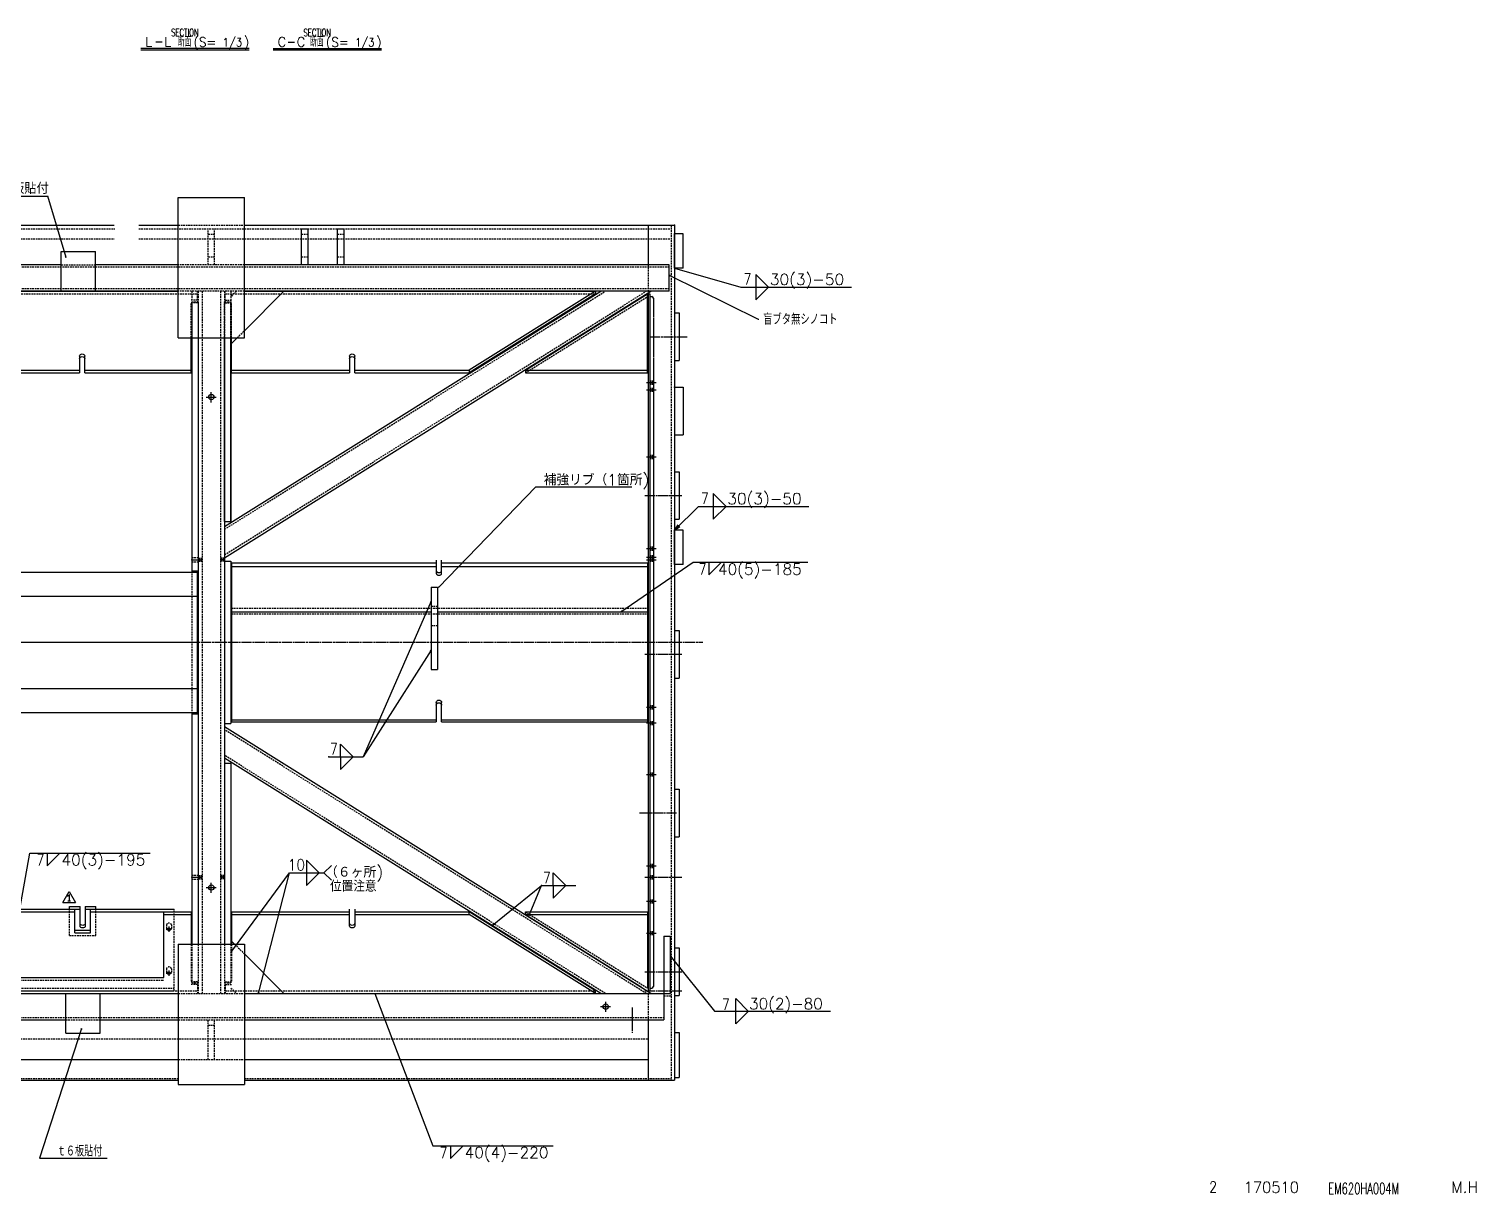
# Model space of a CAD drawing. Header units: inches. Extents: x -3285 to 2472, y -2323 to 2240.
# Drawn here: x -261 to 2472, y -2323 to -121 of the extents above; entities that cross this region are included whole.
import ezdxf
from ezdxf.enums import TextEntityAlignment as Align

# ---------------------------------------------------------------- set-up
doc = ezdxf.new("R2010")
doc.units = ezdxf.units.IN
doc.header["$MEASUREMENT"] = 0
for name, pattern in [('CENTERLINE', [25.4, 19.05, -1.5875, 3.175, -1.5875]), ('DASHED', [4.7625, 3.175, -1.5875]), ('SOLID', [0])]:
    doc.linetypes.add(name, pattern=pattern)
for name, color, linetype in [('0$C$L0$V_1_', 7, 'SOLID'), ('0$C$L0$V_DRAWING', 7, 'SOLID'), ('0$C$L0$V_PV', 7, 'SOLID'), ('Layer11$C$L11$V_DRAWING', 52, 'SOLID'), ('Layer11$C$L11$V_PV', 52, 'SOLID'), ('Layer12$C$L12$V_PV', 52, 'SOLID'), ('Layer13$C$L13$V_PV', 52, 'SOLID'), ('Layer21$C$L21$V_DRAWING', 2, 'SOLID'), ('Layer21$C$L21$V_PV', 2, 'SOLID'), ('Layer31$C$L31$V_DRAWING', 2, 'SOLID'), ('Layer8$C$L8$V_1_', 40, 'SOLID'), ('Layer8$C$L8$V_DRAWING', 40, 'SOLID'), ('Layer8$C$L8$V_PV', 40, 'SOLID')]:
    doc.layers.add(name, color=color, linetype=linetype)
doc.styles.add('CADRASTD', font='txt', dxfattribs={"bigfont": 'bigfont'})
doc.dimstyles.new('DIM2', dxfattribs={"dimtxt": 0.156, "dimasz": 2, "dimexe": 0, "dimexo": 0, "dimgap": 0.078, "dimtad": 3, "dimzin": 0, "dimdsep": 46, "dimtxsty": 'CADRASTD', "dimblk": 'CADRA_ARROW22_5OPEN', "dimblk1": 'CADRA_ARROW22_5OPEN', "dimblk2": 'CADRA_ARROW22_5OPEN', "dimcen": 0.09, "dimaunit": 1, "dimadec": 17154, "dimazin": 0, "dimtfac": 1, "dimtofl": 0, "dimtmove": 0, "dimatfit": 3, "dimldrblk": 'CADRA_ARROW22_5OPEN', "dimfxl": 1, "dimtolj": 1, "dimtzin": 0, "dimarcsym": 0})

# ---------------------------------------------------------------- blocks, each defined once
blk = doc.blocks.new('TAB102_SYM001')
at = {"layer": 'Layer11$C$L11$V_DRAWING'}
for p, q in [((1.58, 0.53), (2.46, 0.53)), ((2.08, 0.53), (2.08, 2.53))]:
    blk.add_line(p, q, dxfattribs=at)
at = {"layer": 'Layer21$C$L21$V_DRAWING'}
for p, q in [((0, 0), (2, 3.46)), ((0, 0), (4, 0)), ((1.49, 1.93), (2.08, 2.53)), ((2, 3.46), (4, 0))]:
    blk.add_line(p, q, dxfattribs=at)
blk = doc.blocks.new('BLOCK14')
at = {"layer": '0$C$L0$V_DRAWING'}
for p in [(0, 0), (0, 0), (1, 0)]:
    blk.add_point(p, dxfattribs=at)
at = {"layer": 'Layer12$C$L12$V_PV', "color": 4, "linetype": 'DASHED'}
for p, q in [((0, 4), (12, 4)), ((12, 3), (19.6, 3)), ((12, 2.4), (19.6, 2.4)), ((0, -4), (12, -4)), ((12, -2.4), (19.6, -2.4)), ((12, -3), (19.6, -3))]:
    blk.add_line(p, q, dxfattribs=at)
at = {"layer": 'Layer13$C$L13$V_PV', "color": 4, "linetype": 'CENTERLINE'}
blk.add_line((0, 0), (19.6, 0), dxfattribs=at)
blk = doc.blocks.new('BLOCK13')
at = {"layer": '0$C$L0$V_DRAWING'}
for p in [(0, 0), (0, 0, 443.9), (1, 0, 443.9)]:
    blk.add_point(p, dxfattribs=at)
at = {"layer": 'Layer12$C$L12$V_PV', "color": 4, "linetype": 'DASHED'}
for p, q in [((-1045, 446.9), (-1037.4, 446.9)), ((-1045, 446.3), (-1037.4, 446.3)), ((-1045, 441.5), (-1037.4, 441.5)), ((-1045, 440.9), (-1037.4, 440.9)), ((-995, 446.9), (-1002.6, 446.9)), ((-995, 446.3), (-1002.6, 446.3)), ((-995, 441.5), (-1002.6, 441.5)), ((-995, 440.9), (-1002.6, 440.9)), ((485, 446.9), (477.4, 446.9)), ((485, 446.3), (477.4, 446.3)), ((485, 441.5), (477.4, 441.5)), ((485, 440.9), (477.4, 440.9)), ((-1045, -153.1), (-1037.4, -153.1)), ((-1045, -153.7), (-1037.4, -153.7)), ((-1045, -158.5), (-1037.4, -158.5)), ((-1045, -159.1), (-1037.4, -159.1)), ((-995, -153.1), (-1002.6, -153.1)), ((-995, -153.7), (-1002.6, -153.7)), ((-995, -158.5), (-1002.6, -158.5)), ((-995, -159.1), (-1002.6, -159.1)), ((485, -153.1), (477.4, -153.1)), ((485, -153.7), (477.4, -153.7)), ((485, -158.5), (477.4, -158.5)), ((485, -159.1), (477.4, -159.1))]:
    blk.add_line(p, q, dxfattribs=at)
at = {"layer": 'Layer13$C$L13$V_PV', "color": 4, "linetype": 'CENTERLINE'}
for p, q in [((-1045, 443.9), (-1037.4, 443.9)), ((-995, 443.9), (-1002.6, 443.9)), ((485, 443.9), (477.4, 443.9)), ((-1045, -156.1), (-1037.4, -156.1)), ((-995, -156.1), (-1002.6, -156.1)), ((485, -156.1), (477.4, -156.1))]:
    blk.add_line(p, q, dxfattribs=at)
at = {"layer": '0$C$L0$V_DRAWING'}
for p in [(-62, 443.9), (-62, -156.1)]:
    blk.add_blockref('BLOCK14', p, dxfattribs=at)
at = {"layer": '0$C$L0$V_DRAWING', "rotation": 180.0000000000004}
for p in [(12, 443.9), (12, -156.1)]:
    blk.add_blockref('BLOCK14', p, dxfattribs=at)
at = {"layer": '0$C$L0$V_DRAWING', "yscale": -1}
for p in [(423, 443.9), (423, -156.1)]:
    blk.add_blockref('BLOCK14', p, dxfattribs=at)
blk = doc.blocks.new('CADRA_ARROW22_5OPEN')
at = {"layer": 'Layer8$C$L8$V_DRAWING', "color": 6}
for q in [(-1, 0.2), (-1, -0.2), (-1, 0)]:
    blk.add_line((0, 0), q, dxfattribs=at)
blk = doc.blocks.new('BLOCK44')
at = {"layer": '0$C$L0$V_DRAWING'}
blk.add_point((0, 0), dxfattribs=at)
blk.add_point((0, 0), dxfattribs=at)
blk.add_point((0, 0), dxfattribs=at)
blk.add_point((0, 0), dxfattribs=at)
at = {"layer": 'Layer11$C$L11$V_DRAWING', "color": 52}
blk.add_line((0, 0), (10.81, 0), dxfattribs=at)
at = {"layer": 'Layer21$C$L21$V_DRAWING'}
for p, q in [((3.66, 0), (3.66, 4)), ((7.66, 0), (3.66, 4)), ((3.66, 0), (3.66, -4)), ((7.66, 0), (3.66, -4))]:
    blk.add_line(p, q, dxfattribs=at)
at = {"layer": 'Layer8$C$L8$V_DRAWING', "color": 40, "style": 'CADRASTD', "width": 0.857143}
blk.add_text('7', height=3.5, dxfattribs=at).set_placement((0.45, 0.76), (2.85, 0.76), align=Align.FIT)
blk = doc.blocks.new('BLOCK49')
at = {"layer": '0$C$L0$V_DRAWING', "color": 4}
for p, q in [((544.9, 26.6), (544.9, 0)), ((554.9, 0), (554.9, 26.6)), ((1431.1, 26.6), (1431.1, 0)), ((1441.1, 0), (1441.1, 26.6)), ((2026, 26.6), (2026, -5)), ((2036, -5), (2036, 26.6)), ((2535, 26.6), (2535, 0)), ((2545, 0), (2545, 26.6)), ((318, -359.1), (318, -390.6)), ((328, -390.6), (328, -359.1)), ((1178.8, -390.6), (1178.8, -359.1)), ((1188.8, -359.1), (1188.8, -390.6)), ((2699, -390.6), (2699, -359.1)), ((2709, -359.1), (2709, -390.6)), ((302, -639.3), (302, -659.2)), ((312, -659.2), (312, -639.3)), ((1163, -659.2), (1163, -639.3)), ((1173, -639.3), (1173, -659.2)), ((2699, -659.2), (2699, -639.3)), ((2709, -639.3), (2709, -659.2)), ((545, -1045.1), (545, -1018.5)), ((555, -1018.5), (555, -1045.1)), ((1416, -1045.1), (1416, -1018.5)), ((1426, -1018.5), (1426, -1045.1)), ((2025, -1045.1), (2025, -1018.5)), ((2035, -1018.5), (2035, -1045.1)), ((2535, -1045.1), (2535, -1018.5)), ((2545, -1018.5), (2545, -1045.1))]:
    blk.add_line(p, q, dxfattribs=at)
for points in [[(302, -639.3), (302.1, -638.6), (302.4, -638), (302.8, -637.4), (303.5, -636.9), (304.2, -636.5), (305.1, -636.2), (306, -636), (307, -635.9)], [(307, -635.9), (308, -636), (308.9, -636.2), (309.8, -636.5), (310.5, -636.9), (311.2, -637.4), (311.6, -638), (311.9, -638.6), (312, -639.3)], [(1163, -639.3), (1163.1, -638.6), (1163.4, -638), (1163.8, -637.4), (1164.5, -636.9), (1165.2, -636.5), (1166.1, -636.2), (1167, -636), (1168, -635.9)], [(1168, -635.9), (1169, -636), (1169.9, -636.2), (1170.8, -636.5), (1171.5, -636.9), (1172.2, -637.4), (1172.6, -638), (1172.9, -638.6), (1173, -639.3)], [(2699, -639.3), (2699.1, -638.6), (2699.4, -638), (2699.8, -637.4), (2700.5, -636.9), (2701.2, -636.5), (2702.1, -636.2), (2703, -636), (2704, -635.9)], [(2704, -635.9), (2705, -636), (2705.9, -636.2), (2706.8, -636.5), (2707.5, -636.9), (2708.2, -637.4), (2708.6, -638), (2708.9, -638.6), (2709, -639.3)]]:
    blk.add_lwpolyline(points, dxfattribs=at)
for centre, radius, start, end in [((549.5, 26.1), 4.63, 85.1503, 174.1449), ((550.3, 26.1), 4.63, 5.8523, 94.8525), ((1435.7, 26.1), 4.63, 85.1497, 174.1455), ((1436.5, 26.1), 4.63, 5.8545, 94.8503), ((2030.6, 26.1), 4.63, 85.1497, 174.1455), ((2031.4, 26.1), 4.63, 5.8545, 94.8503), ((2539.6, 26.1), 4.63, 85.1493, 174.1459), ((2540.4, 26.1), 4.63, 5.8541, 94.8508), ((322.8, -390.3), 4.78, 183.0695, 272.7741), ((323.2, -390.3), 4.78, 267.2273, 356.9277), ((1183.5, -390.3), 4.78, 183.0723, 272.7727), ((1184, -390.3), 4.78, 267.2273, 356.9277), ((2703.8, -390.3), 4.78, 183.0719, 272.7731), ((2704.2, -390.3), 4.78, 267.2268, 356.9282), ((549.6, -1044.6), 4.63, 185.8558, 274.848), ((550.4, -1044.6), 4.63, 265.1491, 354.147), ((1420.6, -1044.6), 4.63, 185.8555, 274.8483), ((1421.4, -1044.6), 4.63, 265.151, 354.1444), ((2029.6, -1044.6), 4.63, 185.8547, 274.8492), ((2030.4, -1044.6), 4.63, 265.1508, 354.1453), ((2539.6, -1044.6), 4.63, 185.8549, 274.849), ((2540.4, -1044.6), 4.63, 265.1508, 354.1451)]:
    blk.add_arc(centre, radius, start, end, dxfattribs=at)
at = {"layer": '0$C$L0$V_DRAWING'}
blk.add_point((0, 0), dxfattribs=at)
blk = doc.blocks.new('BLOCK48')
at = {"layer": '0$C$L0$V_DRAWING'}
for p in [(0, 0), (0, 0), (1, 0), (1, 0)]:
    blk.add_point(p, dxfattribs=at)
at = {"layer": 'Layer11$C$L11$V_DRAWING', "color": 6}
for centre in [(-105, -542.4), (-105, -625.3)]:
    blk.add_ellipse(centre, major_axis=(3, 0), ratio=0.828308, dxfattribs=at)
at = {"layer": 'Layer12$C$L12$V_PV', "color": 6, "linetype": 'DASHED'}
for p, q in [((-484, 658.5), (-51, 658.5)), ((-51, 641.9), (-51, 663.5)), ((1, 641.9), (1, 663.5)), ((1, 658.5), (700.8, 658.5)), ((-51, 646.9), (-63, 646.9)), ((-63, 575.5), (-63, 641.9)), ((-51, 641.9), (-63, 641.9)), ((-62, 643.5), (-62, 575.5)), ((-62, 643.5), (-50, 643.5)), ((-50, 643.5), (-50, 575.5)), ((0, 575.5), (0, 643.5)), ((0, 643.5), (12, 643.5)), ((1, 646.9), (13, 646.9)), ((1, 641.9), (13, 641.9)), ((12, 575.5), (12, 643.5)), ((13, 575.5), (13, 641.9)), ((568.3, 509.3), (799, 653.5)), ((810, 617.5), (810, 613)), ((810, 542), (810, 537.5)), ((-62, 135), (-62, -135)), ((13, 64.5), (799, 64.5)), ((390, 68.6), (402, 68.6)), ((13, 53.9), (799, 53.9)), ((390, 32), (402, 32)), ((-95, -658.5), (-95, -504.2)), ((568.3, -509.3), (799, -653.5)), ((-109.5, -533.9), (-109.5, -540.8)), ((-100.5, -533.9), (-100.5, -540.8)), ((-63, -570.5), (-63, -641.9)), ((-62, -570.5), (-62, -643.5)), ((-50, -570.5), (-50, -643.5)), ((0, -570.5), (0, -643.5)), ((12, -570.5), (12, -643.5)), ((13, -570.5), (13, -641.9)), ((-109.5, -616.8), (-109.5, -623.7)), ((-100.5, -616.8), (-100.5, -623.7)), ((-440, -653.4), (-95, -653.4)), ((-420, -638.6), (-115, -638.6)), ((-51, -641.9), (-63, -641.9)), ((-51, -646.9), (-63, -646.9)), ((-62, -643.5), (-50, -643.5)), ((-51, -641.9), (-51, -663.5)), ((0, -643.5), (12, -643.5)), ((1, -641.9), (13, -641.9)), ((1, -641.9), (1, -663.5)), ((1, -646.9), (13, -646.9)), ((-484, -658.5), (-51, -658.5)), ((-440, -658.5), (-95, -658.5)), ((1, -658.5), (700.8, -658.5))]:
    blk.add_line(p, q, dxfattribs=at)
at = {"layer": 'Layer12$C$L12$V_PV', "color": 4, "linetype": 'DASHED'}
for p, q in [((-293, -554.2), (-293, -504.2)), ((-243, -554.2), (-243, -504.2)), ((-293, -554.2), (-243, -554.2))]:
    blk.add_line(p, q, dxfattribs=at)
at = {"layer": 'Layer12$C$L12$V_PV', "color": 6, "linetype": 'DASHED'}
for centre, start_param, end_param in [((-105, -533.9), 0, 3.141593), ((-105, -540.8), 3.141593, 6.283185), ((-105, -616.8), 0, 3.141593), ((-105, -623.7), 3.141593, 6.283185)]:
    blk.add_ellipse(centre, major_axis=(4.5, 0), ratio=0.706665, start_param=start_param, end_param=end_param, dxfattribs=at)
at = {"layer": 'Layer13$C$L13$V_PV', "color": 6, "linetype": 'CENTERLINE'}
for p, q in [((-484, 0), (-51, 0)), ((-110, -542.4), (-100, -542.4)), ((-105, -537.4), (-105, -547.4)), ((-110, -625.3), (-100, -625.3)), ((-105, -620.3), (-105, -630.3))]:
    blk.add_line(p, q, dxfattribs=at)
at = {"layer": 'Layer21$C$L21$V_DRAWING', "color": 4}
for p, q in [((-447.5, 663.5), (-87.5, 663.5)), ((37.5, 663.5), (700.8, 663.5)), ((700.8, 663.5), (462.2, 514.3)), ((700.8, 658.5), (462.2, 509.2)), ((568.3, 514.3), (799, 658.6)), ((700.8, 663.5), (700.8, 658.5)), ((799, 509.2), (799, 658.6)), ((800, 658.5), (803.2, 658.5)), ((800, 658.5), (800, -658.5)), ((803.2, 658.5), (803.2, -658.5)), ((803.2, 653.5), (807, 653.5)), ((810, 650.5), (810, 617.5)), ((810, 613), (810, 542)), ((-63, 509.2), (-63, 575.5)), ((-62, 575.5), (-62, 135)), ((-50, 575.5), (-50, -570.5)), ((0, 228.5), (0, 575.5)), ((12, 228.5), (12, 575.5)), ((13, 509.2), (13, 575.5)), ((810, 537.5), (810, -650.5)), ((-472, 514.3), (-274, 514.3)), ((-472, 509.2), (-274, 509.2)), ((-264, 514.3), (-63, 514.3)), ((-264, 509.2), (-63, 509.2)), ((13, 514.3), (236, 514.3)), ((13, 509.2), (236, 509.2)), ((246, 514.3), (462.2, 514.3)), ((246, 509.2), (462.2, 509.2)), ((462.2, 514.3), (462.2, 509.2)), ((568.3, 514.3), (799, 514.3)), ((568.3, 514.3), (568.3, 509.3)), ((568.3, 509.2), (799, 509.2)), ((0, 228.5), (12, 228.5)), ((0, 153.5), (0, -153.5)), ((0, 153.5), (12, 153.5)), ((12, 153.5), (12, -153.5)), ((13, 150), (400, 150)), ((13, 150), (13, -150.1)), ((13, 143.3), (400, 143.3)), ((410, 150), (799, 150)), ((410, 143.3), (799, 143.3)), ((799, 150), (799, -150.1)), ((-484, 132.5), (-51, 132.5)), ((-62, 135), (-50, 135)), ((-51, -132.5), (-51, 132.5)), ((-484, 87.5), (-51, 87.5)), ((390, 104.5), (390, -51.5)), ((390, 104.5), (402, 104.5)), ((402, 104.5), (402, -51.5)), ((13, 57.8), (390, 57.8)), ((402, 57.8), (799, 57.8)), ((390, -51.5), (402, -51.5)), ((-484, -87.5), (-51, -87.5)), ((-484, -132.5), (-51, -132.5)), ((-62, -135), (-50, -135)), ((-62, -135), (-62, -570.5)), ((0, -153.5), (12, -153.5)), ((13, -146.2), (400, -146.2)), ((13, -150.1), (400, -150.1)), ((410, -146.2), (799, -146.2)), ((410, -150.1), (799, -150.1)), ((0, -228.5), (12, -228.5)), ((0, -228.5), (0, -570.5)), ((12, -228.5), (12, -570.5)), ((-440, -504.2), (-283, -504.2)), ((-440, -504.2), (-273, -504.2)), ((-440, -509.2), (-283, -509.2)), ((-293, -504.2), (-293, -499.2)), ((-293, -499.2), (-273, -499.2)), ((-283, -549.2), (-283, -504.2)), ((-263, -499.2), (-243, -499.2)), ((-263, -504.2), (-95, -504.2)), ((-253, -504.2), (-95, -504.2)), ((-253, -549.2), (-253, -504.2)), ((-253, -509.2), (-95, -509.2)), ((-243, -504.2), (-243, -499.2)), ((-115, -509.2), (-95, -509.2)), ((-115, -633.6), (-115, -509.2)), ((-115, -514.3), (-63, -514.3)), ((-95, -509.2), (-63, -509.2)), ((-63, -509.2), (-63, -570.5)), ((13, -509.2), (236, -509.2)), ((13, -509.2), (13, -570.5)), ((13, -514.3), (236, -514.3)), ((246, -509.2), (462.2, -509.2)), ((246, -514.3), (462.2, -514.3)), ((700.8, -658.5), (462.2, -509.2)), ((462.2, -514.3), (462.2, -509.2)), ((700.8, -663.5), (462.2, -514.3)), ((568.3, -509.2), (799, -509.2)), ((568.3, -514.3), (568.3, -509.3)), ((568.3, -514.3), (799, -514.3)), ((568.3, -514.3), (789, -652.3)), ((799, -509.2), (799, -653.5)), ((-283, -544.2), (-253, -544.2)), ((-283, -549.2), (-253, -549.2)), ((-420, -633.6), (-115, -633.6)), ((803.2, -653.5), (807, -653.5)), ((-447.5, -663.5), (-87.5, -663.5)), ((37.5, -663.5), (700.8, -663.5)), ((700.8, -663.5), (700.8, -658.5)), ((800, -658.5), (803.2, -658.5))]:
    blk.add_line(p, q, dxfattribs=at)
for centre, start, end in [((807, 650.5), 0, 90), ((807, -650.5), 270, 360)]:
    blk.add_arc(centre, 3, start, end, dxfattribs=at)
for centre in [(-105, -542.4), (-105, -625.3)]:
    blk.add_ellipse(centre, major_axis=(2.6, 0), ratio=0.828834, dxfattribs=at)
at = {"layer": '0$C$L0$V_DRAWING', "color": 4, "yscale": -1}
for p in [(-2299, -504.2), (-2299, -509.2)]:
    blk.add_blockref('BLOCK49', p, dxfattribs=at)
blk = doc.blocks.new('BLOCK52')
at = {"layer": '0$C$L0$V_DRAWING'}
blk.add_point((0, 0), dxfattribs=at)
blk.add_point((0, 0), dxfattribs=at)
blk.add_point((0, 0), dxfattribs=at)
blk.add_point((0, 0), dxfattribs=at)
at = {"layer": 'Layer21$C$L21$V_DRAWING', "color": 191}
for p, q in [((16, 0), (0, 0)), ((0, -65), (0, 0)), ((16, -65), (16, 0)), ((16, -65), (0, -65))]:
    blk.add_line(p, q, dxfattribs=at)
blk = doc.blocks.new('BLOCK53')
at = {"layer": '0$C$L0$V_DRAWING'}
blk.add_point((0, 0), dxfattribs=at)
blk.add_point((0, 0), dxfattribs=at)
blk.add_point((0, 0), dxfattribs=at)
blk.add_point((0, 0), dxfattribs=at)
at = {"layer": 'Layer21$C$L21$V_DRAWING', "color": 191}
for p, q in [((0, 0), (16, 0)), ((0, 0), (0, -90)), ((16, 0), (16, -90)), ((0, -90), (16, -90))]:
    blk.add_line(p, q, dxfattribs=at)
blk = doc.blocks.new('BLOCK51')
at = {"layer": '0$C$L0$V_DRAWING'}
blk.add_point((0, 0, -16.5), dxfattribs=at)
blk.add_point((0, 0, -16.5), dxfattribs=at)
blk.add_point((0, 0, -16.5), dxfattribs=at)
blk.add_point((0, 0, -16.5), dxfattribs=at)
blk.add_point((0, 0, -16.5), dxfattribs=at)
for name, p in [('BLOCK52', (0, -16.5)), ('BLOCK53', (0, -306.5)), ('BLOCK52', (0, -576.5))]:
    blk.add_blockref(name, p, dxfattribs=at)
blk = doc.blocks.new('TAB171_SYM004')
at = {"layer": 'Layer11$C$L11$V_DRAWING'}
for p, q in [((0, 1), (68.34, 1)), ((0, 0), (68.34, 0))]:
    blk.add_line(p, q, dxfattribs=at)
at = {"layer": 'Layer31$C$L31$V_DRAWING'}
blk.add_line((13.43, 4.78), (9.43, 4.78), dxfattribs=at)
at = {"layer": 'Layer8$C$L8$V_DRAWING', "style": 'CADRASTD'}
for s, height, width, p, p2 in [('SECTION', 4.5, 0.571429, (19.14, 8.69), (36.5, 8.69)), ('断面', 5.5, 0.6763, (23.35, 2.19), (31.81, 2.19)), ('(S=   )', 6, 0.857143, (33.33, 1.94), (68.3, 1.94))]:
    blk.add_text(s, height=height, dxfattribs=dict(at, width=width)).set_placement(p, p2, align=Align.FIT)

msp = doc.modelspace()

# ---------------------------------------------------------------- linework, layer by layer
at = {"layer": 'Layer11$C$L11$V_PV'}
for p, q in [((-341.054, -436.988), (-225.346, -436.988)), ((1083.57, -608.601), (1292.462, -608.601)), ((1116.355, -669.187), (1117.757, -669.187)), ((695.946, -986.287), (877.402, -986.287)), ((1003.207, -1023.012), (1212.099, -1023.012)), ((958.241, -1067.978), (964.908, -1058)), ((958.241, -1067.978), (968.219, -1061.311)), ((993.423, -1128.618), (1210.006, -1128.618)), ((-259.859, -1678.244), (-32.515, -1678.244)), ((231.053, -1715.666), (295.914, -1715.666)), ((295.914, -1715.668), (310.056, -1701.525)), ((295.914, -1715.668), (310.056, -1729.81)), ((1033.525, -1977.296), (1252.686, -1977.296)), ((501.636, -2231.507), (728.979, -2231.507)), ((-241.614, -2254.75), (-113.775, -2254.75))]:
    msp.add_line(p, q, dxfattribs=at)
at = {"layer": 'Layer12$C$L12$V_PV', "linetype": 'DASHED'}
for p, q in [((20.741, -491.478), (145.741, -491.478)), ((951.741, -491.478), (951.741, -2107.477)), ((-2234.259, -498.478), (-98.982, -498.478)), ((-2234.259, -517.478), (-100.435, -517.478)), ((-53.946, -498.478), (951.741, -498.478)), ((-53.946, -517.478), (951.741, -517.478)), ((77.241, -566.478), (77.241, -498.478)), ((77.241, -508.478), (89.241, -508.478)), ((89.241, -566.478), (89.241, -498.478)), ((253.241, -508.478), (265.241, -508.478)), ((321.241, -508.478), (333.241, -508.478)), ((948.242, -570.978), (-2216.757, -570.978)), ((-200.26, -566.478), (-135.259, -566.478)), ((145.741, -566.478), (20.741, -566.478)), ((77.241, -551.478), (89.241, -551.478)), ((253.241, -551.478), (265.241, -551.478)), ((321.241, -551.478), (333.241, -551.478)), ((908.241, -566.478), (908.241, -625.861)), ((948.242, -611.978), (-2216.757, -611.978)), ((145.741, -616.478), (20.741, -616.478)), ((46.241, -616.478), (46.241, -704.478)), ((58.241, -616.478), (58.241, -704.478)), ((65.841, -616.478), (65.841, -1943.476)), ((100.641, -616.478), (100.641, -1943.476)), ((108.241, -616.478), (108.241, -704.478)), ((108.241, -1114.67), (904.755, -616.478)), ((108.241, -1066.311), (827.439, -616.478)), ((130.242, -616.478), (120.242, -626.478)), ((120.242, -616.478), (120.242, -704.478)), ((132.242, -704.478), (145.741, -690.979)), ((911.441, -785.775), (918.241, -785.775)), ((911.441, -786.316), (918.241, -786.316)), ((911.441, -791.233), (918.241, -791.233)), ((911.441, -791.775), (918.241, -791.775)), ((911.441, -799.478), (918.241, -799.478)), ((911.441, -800.02), (918.241, -800.02)), ((911.441, -804.937), (918.241, -804.937)), ((911.441, -805.478), (918.241, -805.478)), ((911.441, -926.478), (918.241, -926.478)), ((911.441, -927.02), (918.241, -927.02)), ((911.441, -931.937), (918.241, -931.937)), ((911.441, -932.478), (918.241, -932.478)), ((911.441, -1099.478), (918.241, -1099.478)), ((911.441, -1100.02), (918.241, -1100.02)), ((911.441, -1104.937), (918.241, -1104.937)), ((911.441, -1105.478), (918.241, -1105.478)), ((911.441, -1115.775), (918.241, -1115.775)), ((911.441, -1116.316), (918.241, -1116.316)), ((908.241, -1129.978), (908.241, -1429.978)), ((911.441, -1120.878), (918.241, -1120.878)), ((911.441, -1121.233), (918.241, -1121.233)), ((911.441, -1121.42), (918.241, -1121.42)), ((911.441, -1121.775), (918.241, -1121.775)), ((911.441, -1126.337), (918.241, -1126.337)), ((911.441, -1126.878), (918.241, -1126.878)), ((911.441, -1399.478), (918.241, -1399.478)), ((911.441, -1400.02), (918.241, -1400.02)), ((911.441, -1404.937), (918.241, -1404.937)), ((911.441, -1405.478), (918.241, -1405.478)), ((904.755, -1943.478), (108.241, -1445.286)), ((911.441, -1429.378), (918.241, -1429.378)), ((911.441, -1429.92), (918.241, -1429.92)), ((911.441, -1434.837), (918.241, -1434.837)), ((911.441, -1435.378), (918.241, -1435.378)), ((827.437, -1943.478), (108.241, -1493.645)), ((911.441, -1526.478), (918.241, -1526.478)), ((911.441, -1527.02), (918.241, -1527.02)), ((911.441, -1531.937), (918.241, -1531.937)), ((911.441, -1532.478), (918.241, -1532.478)), ((911.441, -1699.478), (918.241, -1699.478)), ((911.441, -1700.02), (918.241, -1700.02)), ((911.441, -1704.937), (918.241, -1704.937)), ((911.441, -1705.478), (918.241, -1705.478)), ((911.441, -1720.878), (918.241, -1720.878)), ((911.441, -1721.42), (918.241, -1721.42)), ((911.441, -1726.337), (918.241, -1726.337)), ((911.441, -1726.878), (918.241, -1726.878)), ((911.441, -1766.378), (918.241, -1766.378)), ((911.441, -1766.92), (918.241, -1766.92)), ((911.441, -1771.837), (918.241, -1771.837)), ((911.441, -1772.378), (918.241, -1772.378)), ((911.441, -1826.478), (918.241, -1826.478)), ((911.441, -1827.02), (918.241, -1827.02)), ((58.241, -1850.477), (58.241, -1943.478)), ((108.241, -1850.477), (108.241, -1943.478)), ((127.242, -1850.477), (145.741, -1868.976)), ((911.441, -1831.937), (918.241, -1831.937)), ((911.441, -1832.478), (918.241, -1832.478)), ((120.242, -1933.477), (130.242, -1943.477)), ((908.241, -1934.095), (908.241, -1993.476)), ((20.741, -1943.478), (145.741, -1943.478)), ((938.241, -1947.978), (951.741, -1947.978)), ((-2216.759, -1988.977), (938.241, -1988.977)), ((-191.76, -1993.476), (-126.76, -1993.476)), ((20.741, -1993.477), (145.741, -1993.477)), ((77.24, -2068.477), (77.24, -1993.477)), ((89.24, -2068.477), (89.24, -1993.477)), ((77.24, -2003.476), (89.24, -2003.476)), ((-2191.757, -2029.479), (908.241, -2029.479)), ((20.741, -2068.477), (145.74, -2068.477)), ((-339.26, -2104.278), (20.741, -2104.278)), ((145.741, -2104.278), (951.741, -2104.278))]:
    msp.add_line(p, q, dxfattribs=at)
at = {"layer": 'Layer13$C$L13$V_PV', "linetype": 'CENTERLINE'}
for p, q in [((912.091, -702.478), (983.241, -702.478)), ((905.506, -788.775), (923.772, -788.775)), ((73.241, -816.478), (93.241, -816.478)), ((83.241, -826.478), (83.241, -806.478)), ((905.506, -802.478), (923.772, -802.478)), ((905.506, -929.478), (923.772, -929.478)), ((902.091, -1002.478), (973.241, -1002.478)), ((905.506, -1102.478), (923.772, -1102.478)), ((905.506, -1118.775), (923.772, -1118.775)), ((905.506, -1123.878), (923.772, -1123.878)), ((-2399.831, -1279.978), (1011.83, -1279.978)), ((902.091, -1302.478), (973.241, -1302.478)), ((905.506, -1402.478), (923.772, -1402.478)), ((905.506, -1432.378), (923.772, -1432.378)), ((905.506, -1529.478), (923.772, -1529.478)), ((892.091, -1602.478), (963.241, -1602.478)), ((905.506, -1702.478), (923.772, -1702.478)), ((73.241, -1743.478), (93.241, -1743.478)), ((83.241, -1753.478), (83.241, -1733.477)), ((902.091, -1723.878), (973.241, -1723.878)), ((905.506, -1723.878), (923.772, -1723.878)), ((905.506, -1769.378), (923.772, -1769.378)), ((905.506, -1829.478), (923.772, -1829.478)), ((902.091, -1902.477), (973.241, -1902.477)), ((902.091, -1938.478), (973.241, -1938.478)), ((828.241, -1978.476), (828.241, -1958.476)), ((818.241, -1968.478), (838.241, -1968.478)), ((878.241, -1969.916), (878.241, -2018.041))]:
    msp.add_line(p, q, dxfattribs=at)
at = {"layer": 'Layer21$C$L21$V_PV'}
for p, q in [((20.741, -704.478), (20.741, -439.478)), ((20.741, -439.478), (145.741, -439.478)), ((145.741, -704.478), (145.741, -439.478)), ((-339.26, -491.478), (-100.435, -491.478)), ((-53.946, -491.478), (20.741, -491.478)), ((145.741, -491.478), (958.241, -491.478)), ((908.241, -491.478), (908.241, -566.478)), ((958.241, -491.478), (958.241, -2107.477)), ((253.241, -498.478), (265.241, -498.478)), ((253.241, -498.478), (253.241, -566.478)), ((265.241, -498.478), (265.241, -566.478)), ((321.241, -498.478), (333.241, -498.478)), ((321.241, -498.478), (321.241, -566.478)), ((333.241, -498.478), (333.241, -566.478)), ((-200.26, -541.478), (-135.259, -541.478)), ((-200.26, -616.478), (-200.26, -541.478)), ((-135.259, -616.478), (-135.259, -541.478)), ((-200.26, -566.478), (-339.259, -566.478)), ((20.741, -566.478), (-135.259, -566.478)), ((948.242, -566.478), (145.741, -566.478)), ((948.242, -616.478), (948.242, -566.478)), ((1135.924, -608.688), (1111.757, -584.521)), ((1111.757, -584.522), (1111.757, -632.854)), ((20.741, -616.478), (-339.26, -616.478)), ((108.241, -1119.978), (913.242, -616.478)), ((108.241, -1061.003), (818.952, -616.478)), ((145.741, -690.979), (220.242, -616.478)), ((948.242, -616.478), (145.741, -616.478)), ((908.241, -625.861), (908.241, -1129.978)), ((1135.924, -608.688), (1111.757, -632.854)), ((958.241, -657.478), (967.241, -657.478)), ((967.241, -657.478), (967.241, -747.478)), ((20.741, -704.478), (145.741, -704.478)), ((46.241, -704.478), (46.241, -1147.478)), ((58.241, -704.478), (58.241, -1850.476)), ((108.241, -704.478), (108.241, -1850.476)), ((120.242, -704.478), (120.242, -1053.497)), ((120.242, -716.478), (132.242, -704.478)), ((958.241, -747.478), (967.241, -747.478)), ((958.241, -957.478), (967.241, -957.478)), ((967.241, -957.478), (967.241, -1047.478)), ((1055.562, -1023.098), (1031.395, -998.932)), ((1031.395, -998.933), (1031.395, -1047.265)), ((1055.562, -1023.098), (1031.395, -1047.265)), ((958.241, -1047.478), (967.241, -1047.478)), ((1047.056, -1128.617), (1023.039, -1152.634)), ((1023.041, -1128.618), (1023.041, -1152.635)), ((958.241, -1257.478), (967.241, -1257.478)), ((967.241, -1257.478), (967.241, -1347.478)), ((958.241, -1347.478), (967.241, -1347.478)), ((913.24, -1943.477), (108.241, -1439.978)), ((908.241, -1429.978), (908.241, -1934.095)), ((818.951, -1943.478), (108.241, -1498.953)), ((958.241, -1557.476), (967.241, -1557.476)), ((967.241, -1557.476), (967.241, -1647.476)), ((958.241, -1647.476), (967.241, -1647.476)), ((-202.609, -1678.244), (-226.626, -1702.261)), ((-226.625, -1678.244), (-226.625, -1702.26)), ((263.012, -1691.65), (263.012, -1739.684)), ((287.028, -1715.668), (263.012, -1691.651)), ((287.028, -1715.668), (263.012, -1739.684)), ((20.741, -1850.477), (145.741, -1850.477)), ((20.741, -1850.477), (20.741, -2115.478)), ((120.242, -1843.477), (127.242, -1850.477)), ((145.741, -1850.477), (145.741, -2115.478)), ((938.241, -1835.476), (938.241, -1993.476)), ((938.241, -1835.477), (950.241, -1835.477)), ((950.241, -1835.476), (950.241, -1943.478)), ((958.241, -1857.475), (967.241, -1857.475)), ((967.241, -1857.475), (967.241, -1947.475)), ((145.741, -1868.976), (220.242, -1943.477)), ((-339.26, -1943.478), (20.741, -1943.478)), ((-191.76, -2018.476), (-191.76, -1943.476)), ((-126.76, -2018.476), (-126.76, -1943.476)), ((145.741, -1943.478), (950.241, -1943.478)), ((958.241, -1947.475), (967.241, -1947.475)), ((1098.239, -1977.447), (1074.071, -1953.279)), ((1074.074, -2001.312), (1074.074, -1953.28)), ((-339.26, -1993.477), (-191.76, -1993.477)), ((-126.76, -1993.477), (20.741, -1993.477)), ((145.741, -1993.477), (938.241, -1993.477)), ((908.241, -1993.477), (908.241, -2107.477)), ((1098.238, -1977.147), (1074.071, -2001.314)), ((-191.76, -2018.476), (-126.76, -2018.476)), ((958.241, -2017.473), (967.241, -2017.473)), ((967.241, -2017.473), (967.241, -2102.475)), ((-339.26, -2068.477), (20.741, -2068.477)), ((145.741, -2068.477), (908.241, -2068.477)), ((958.241, -2102.475), (967.241, -2102.475)), ((-339.26, -2107.477), (20.741, -2107.477)), ((20.741, -2115.478), (145.741, -2115.478)), ((145.741, -2107.477), (958.241, -2107.477)), ((558.885, -2231.507), (534.869, -2255.524)), ((534.87, -2231.507), (534.87, -2255.524))]:
    msp.add_line(p, q, dxfattribs=at)
for centre in [(83.241, -816.478), (83.241, -1743.478), (828.241, -1968.478)]:
    msp.add_circle(centre, 5, dxfattribs=at)

# ---------------------------------------------------------------- block references
at = {"layer": '0$C$L0$V_1_', "xscale": 3.000000238418579, "yscale": 3.000000238418579, "zscale": 3.000000238418579}
for p in [(-50.144, -160.174), (199.882, -160.308)]:
    msp.add_blockref('TAB171_SYM004', p, dxfattribs=at)
at = {"layer": '0$C$L0$V_PV'}
msp.add_blockref('BLOCK51', (958.241, -491.478), dxfattribs=at)
for name, p, xscale, yscale, zscale in [('BLOCK48', (108.241, -1279.978), 1.000000357627954, 1.000000357627954, 1.000000357627954), ('BLOCK44', (304.992, -1496.399), 6.000001430511816, 6.000001430511816, 6.000001430511816), ('BLOCK44', (707.215, -1739.65), 6.000001430511816, 6.000001430511816, 6.000001430511816), ('TAB102_SYM001', (-197.389, -1771.522), 5.999999999999999, 5.999999999999999, 5.999999999999999)]:
    msp.add_blockref(name, p, dxfattribs=dict(at, xscale=xscale, yscale=yscale, zscale=zscale))
at = {"layer": '0$C$L0$V_PV', "yscale": -1}
msp.add_blockref('BLOCK13', (-376.759, -1279.978), dxfattribs=at)

# ---------------------------------------------------------------- texts
at = {"layer": 'Layer8$C$L8$V_1_', "style": 'CADRASTD', "width": 0.857143}
for p, p2 in [((104.425, -153.699), (141.315, -153.699)), ((354.451, -153.833), (391.342, -153.833))]:
    msp.add_text('1/3', height=15.75, dxfattribs=at).set_placement(p, p2, align=Align.FIT)
at = {"layer": 'Layer8$C$L8$V_1_', "char_height": 18, "attachment_point": 7, "line_spacing_factor": 0.9, "style": 'CADRASTD'}
for s, insert, width in [('L', (-41.508, -154.07), 17.62026), ('L', (-5.508, -154.07), 17.62026), ('C', (208.518, -154.204), 24.64026), ('C', (244.518, -154.204), 24.64026)]:
    msp.add_mtext(s, dxfattribs=dict(at, insert=insert, width=width))
at = {"layer": 'Layer8$C$L8$V_PV', "style": 'CADRASTD'}
for s, height, width, p, p2 in [('ｔ6板貼付', 21, 0.857145, (-334.233, -432.333), (-223.857, -432.333)), ('7', 21, 0.857143, (1088.887, -603.901), (1103.287, -603.901)), ('30(3)-50', 21, 0.857144, (1138.317, -604.498), (1278.717, -604.498)), ('盲ブタ無シノコト', 21, 0.676298, (1125.512, -679.687), (1266.285, -679.687)), ('補強リブ（1箇所)', 21, 0.857143, (711.252, -983.287), (910.692, -983.287)), ('7', 21, 0.857143, (1008.525, -1018.312), (1022.925, -1018.312)), ('30(3)-50', 21, 0.857144, (1057.954, -1018.909), (1198.354, -1018.909)), ('7', 21, 0.857143, (1003.937, -1151.738), (1018.337, -1151.738)), ('40(5)-185', 21, 0.857143, (1040.191, -1152.29), (1198.591, -1152.29)), ('7', 21, 0.857143, (-246.785, -1701.58), (-232.385, -1701.58)), ('40(3)-195', 21, 0.857143, (-199.769, -1701.58), (-41.37, -1701.58)), ('10', 21, 0.857143, (227.767, -1711.087), (260.167, -1711.087)), ('（６ヶ所)', 21, 0.857143, (297.746, -1724.833), (408.121, -1724.833)), ('位置注意', 21, 0.857143, (307.576, -1751.312), (395.272, -1751.312)), ('7', 21, 0.857143, (1047.914, -1974.564), (1062.314, -1974.564)), ('30(2)-80', 21, 0.857143, (1099.064, -1973.627), (1238.251, -1973.627)), ('ｔ６板貼付', 21, 0.6763, (-208.568, -2251.75), (-122.786, -2251.75)), ('7', 21, 0.857143, (514.71, -2254.843), (529.11, -2254.843)), ('40(4)-220', 21, 0.857143, (561.726, -2254.843), (720.125, -2254.843)), ('2', 21, 0.857141, (1968.371, -2319.805), (1982.771, -2319.805)), ('170510', 21, 0.857141, (2033.435, -2320.403), (2137.835, -2320.403)), ('EM620HA004M', 20.99996, 0.589979, (2193.095, -2322.809), (2326.902, -2322.809)), ('M.H', 21, 0.857141, (2425.5, -2320.316), (2475.9, -2320.316))]:
    msp.add_text(s, height=height, dxfattribs=dict(at, width=width)).set_placement(p, p2, align=Align.FIT)

# ---------------------------------------------------------------- leaders
for points in [[(-191.13, -552.362), (-225.346, -436.988)], [(958.241, -572.978), (1083.57, -608.601)], [(948.242, -585.805), (1116.355, -669.187)], [(512.111, -1176.25), (695.946, -986.287)], [(958.241, -1067.978), (1003.207, -1023.012)], [(857.02, -1222.175), (993.423, -1128.618)], [(498.239, -1202.365), (369.854, -1496.399)], [(498.239, -1294.573), (369.854, -1496.399)], [(-306.713, -1943.478), (-259.858, -1678.243)], [(120.241, -1866.128), (231.053, -1715.666)], [(172.434, -1943.476), (231.053, -1715.666)], [(613.752, -1815.132), (707.215, -1739.651)], [(682.348, -1799.061), (707.215, -1739.651)], [(950.241, -1872.645), (1033.524, -1977.297)], [(392.249, -1943.475), (501.636, -2231.506)], [(-161.952, -2009.636), (-241.614, -2254.75)]]:
    msp.add_leader(points, dimstyle='DIM2')

doc.saveas('drawing.dxf')
